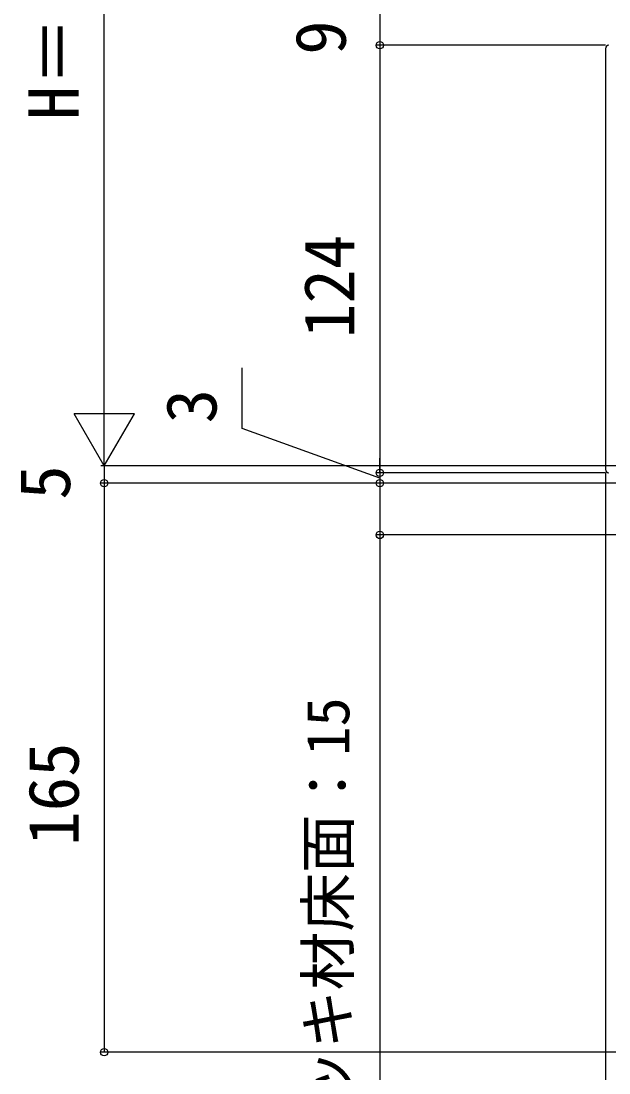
# Model space of a CAD drawing. Units: millimetres, scale not verified. Extents: x -875 to 875, y -1303 to 1295.
# Drawn here: x -603.1 to -432.5, y 454.3 to 759.3 of the extents above; entities that cross this region are included whole.
import ezdxf
from ezdxf.enums import TextEntityAlignment as Align

# ---------------------------------------------------------------- set-up
doc = ezdxf.new("R2010")
doc.units = ezdxf.units.MM
doc.header["$LTSCALE"] = 8
doc.layers.add('0-2_YKK_11', color=7, linetype='Continuous')
doc.layers.add('0-5_YKK_D', color=6, linetype='Continuous')
doc.styles.add('ＭＳ ゴシック', font='')
doc.styles.get('ＭＳ ゴシック').set_extended_font_data('MS Gothic')

msp = doc.modelspace()

# ---------------------------------------------------------------- linework, layer by layer
at = {"layer": '0-2_YKK_11'}
msp.add_line((-433.504, 751.3), (-433.504, 629.3), dxfattribs=at)
for centre, start, end in [((-432.504, 751.3), 90.00001, 179.99999), ((-432.504, 629.3), 180.00001, 269.99999)]:
    msp.add_arc(centre, 1, start, end, dxfattribs=at)
at = {"layer": '0-5_YKK_D'}
for p, q in [((-579.004, 647.8), (-579.004, 919.8)), ((-499.004, 761.3), (-499.004, 752.3)), ((-433.504, 752.3), (-500.004, 752.3)), ((-433.504, 752.3), (-500.004, 752.3)), ((-499.004, 752.3), (-499.004, 628.3)), ((-579.004, 630.3), (-579.004, 660.61)), ((-579.004, 630.3), (-587.754, 645.455)), ((-570.254, 645.455), (-587.754, 645.455)), ((-579.004, 630.3), (-570.254, 645.455)), ((-579.004, 630.3), (-579.004, 634.6)), ((-499.004, 628.3), (-499.004, 632.6)), ((-403.504, 630.3), (-580.004, 630.3)), ((-404.504, 630.3), (-580.004, 630.3)), ((-579.004, 630.3), (-579.004, 625.3)), ((-433.504, 628.3), (-500.004, 628.3)), ((-433.504, 628.3), (-500.004, 628.3)), ((-499.004, 628.3), (-499.004, 625.3)), ((-499.004, 628.3), (-499.004, 625.3)), ((-433.504, 628.3), (-433.504, 273.3)), ((-403.704, 625.3), (-580.004, 625.3)), ((-403.704, 625.3), (-580.004, 625.3)), ((-579.004, 625.3), (-579.004, 460.3)), ((-579.004, 625.3), (-579.004, 621)), ((-403.504, 625.3), (-500.004, 625.3)), ((-403.504, 625.3), (-500.004, 625.3)), ((-499.004, 625.3), (-499.004, 621)), ((-298.754, 610.3), (-500.004, 610.3)), ((-403.254, 460.3), (-580.004, 460.3))]:
    msp.add_line(p, q, dxfattribs=at)
for points in [[(-499.004, 626.8), (-539.004, 641.136), (-539.004, 658.727)], [(-499.004, 625.3), (-499.004, 610.3), (-499.004, 425.75)]]:
    msp.add_lwpolyline(points, dxfattribs=at)
for centre in [(-499.004, 752.3), (-499.004, 752.3), (-499.004, 628.3), (-499.004, 628.3), (-579.004, 625.3), (-579.004, 625.3), (-499.004, 625.3), (-499.004, 625.3), (-499.004, 610.3), (-579.004, 460.3)]:
    msp.add_circle(centre, 1.075, dxfattribs=at)

# ---------------------------------------------------------------- texts
at = {"layer": '0-5_YKK_D', "style": 'ＭＳ ゴシック'}
for s, height, p in [('H＝1105', 14.66, (-582.004, 730.561)), ('9', 14.66, (-504.504, 749.527)), ('124', 14.66, (-502.004, 667.402)), ('3', 14.66, (-542.004, 642.658)), ('5', 14.66, (-584.504, 620.527)), ('デッキ材床面：15', 12.46, (-504.129, 427.301)), ('165', 14.66, (-582.004, 520.186))]:
    msp.add_text(s, height=height, rotation=90, dxfattribs=at).set_placement(p, align=Align.BOTTOM_LEFT)

doc.saveas('drawing.dxf')
